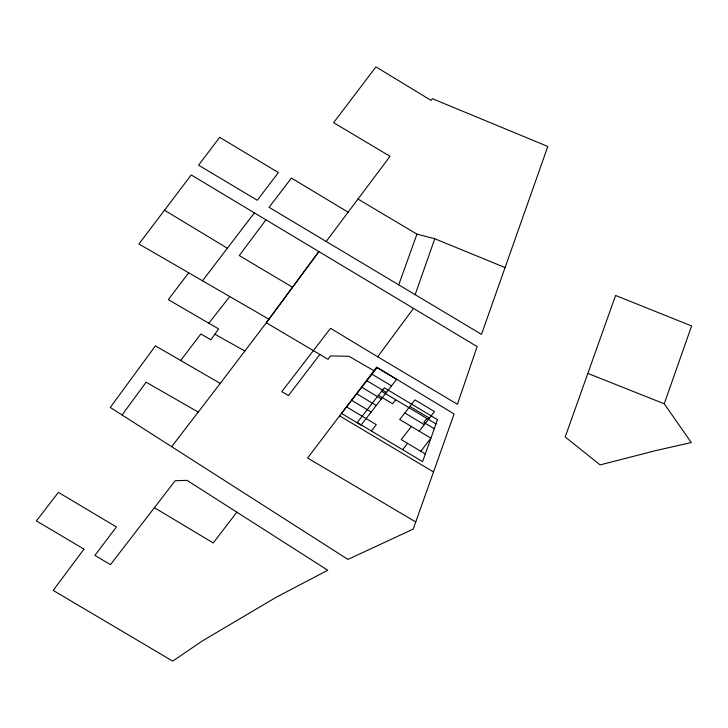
<?xml version="1.0" encoding="UTF-8"?>
<svg xmlns="http://www.w3.org/2000/svg" width="728" height="728" viewBox="0 0 728 728"><rect width="100%" height="100%" fill="white"/><g stroke="black" fill="none" stroke-linecap="round" stroke-linejoin="round"><path stroke-width="1.09" d="M348.139 212.194L291.418 178.078L269.06 207.316L326.171 241.469L390.044 156.311L333.615 122.677L375.957 66.885L431.067 100.382L432.323 98.68L547.82 146.455L481.499 334.352L415.142 294.667L434.78 238.739L505.068 267.567M664.245 403.776L691.6 325.962L615.588 295.459L565.201 436.964L600.118 464.91L656.119 450.514L691.309 442.56L664.245 403.776L587.915 373.437M415.752 521.967L454.099 413.968L376.622 367.112L307.598 458.021L415.752 521.967L413.222 529.101L347.948 559.423L110.283 407.452L155.401 345.864L220.266 383.401L266.302 322.777L318.891 251.588L266.302 322.777L328.028 359.314L330.466 355.956L348.967 356.265L373.892 370.698M415.142 294.667L398.726 284.848L416.935 234.134L357.994 199.072M122.086 414.996L146.11 382.2L198.225 412.075M319.829 354.463L288.443 395.568L281.763 391.664L330.558 328.31L377.696 356.784L413.495 308.39M265.947 219.811L239.285 255.537L292.529 287.269M188.679 272.782L168.314 299.654L218.564 328.883L210.947 339.83L200.846 333.961L180.671 360.478M202.521 280.79L254.372 212.858M171.635 446.683L220.266 383.401M236.864 512.175L213.231 542.942L154.4 507.689M371.38 431.003L376.303 424.67L346.583 406.879M395.704 399.727L392.565 403.767L378.442 395.322M411.402 426.499L401.237 439.566L425.307 453.981M402.62 449.676L407.544 443.352M426.908 418.464L423.805 422.449L434.279 428.71M419.228 431.176L434.47 411.575L414.951 399.899L399.699 419.501L430.921 438.174L420.757 451.242M208.854 323.232L229.748 296.551M416.935 234.134L434.78 238.739M214.851 334.216L244.863 351.014M268.923 319.219L138.912 243.98L191.227 174.948L477.14 346.601L457.421 404.286L377.696 356.784M371.99 374.219L391.518 385.895M366.912 380.753L386.441 392.428M409.864 406.433L429.393 418.109M361.834 387.278L381.354 398.953M404.786 412.967L424.306 424.642M356.747 393.812L376.276 405.487M351.67 400.345L371.189 412.021M339.621 415.834L433.506 471.971M326.171 241.469L398.726 284.848M381.599 391.264L435.981 423.914M164.501 210.228L227.373 248.239M437.501 419.637L422.595 461.625L357.257 422.549L384.284 387.815L437.501 419.637M84.002 549.121L53.18 590.408L172.691 661.115L202.32 640.949L276.631 597.024L327.755 570.242L187.023 480.344L175.184 480.735L110.483 564.646L94.904 555.382L116.416 526.963L58.413 492.374L36.4 520.92L84.002 549.121M219.692 137.337L198.571 165.165L257.266 200.264L278.387 172.563L219.692 137.337M377.077 367.686L341.505 413.413L361.024 425.088L396.596 379.361L377.077 367.686"/></g></svg>
